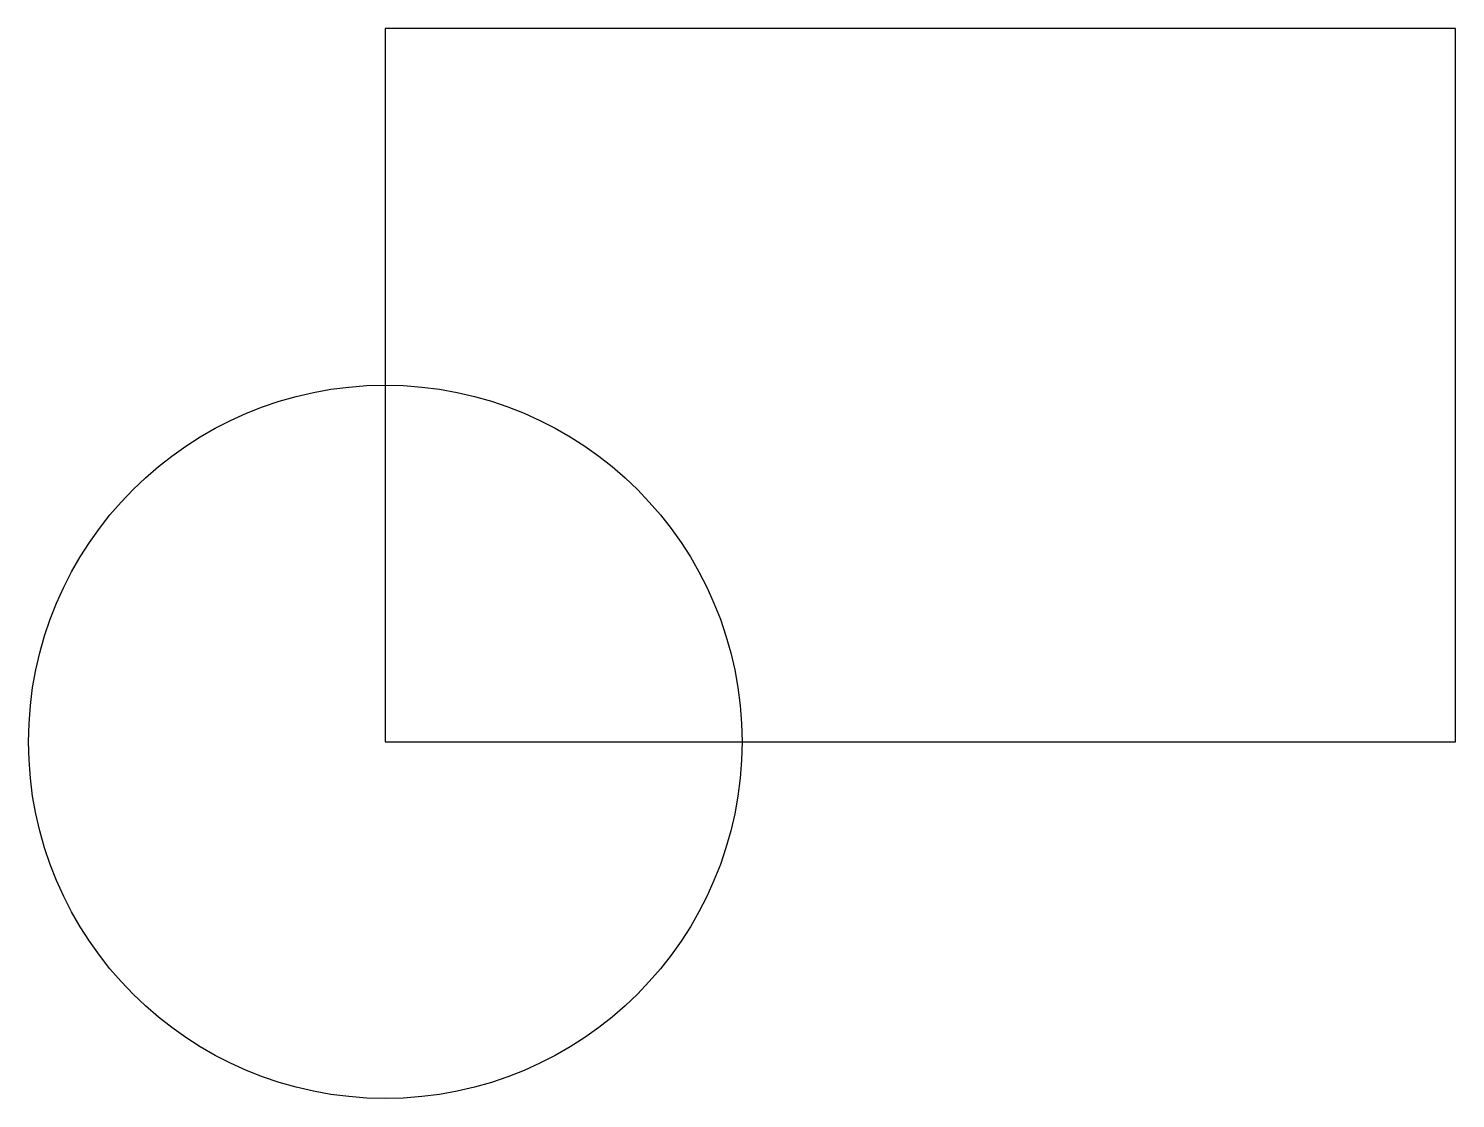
# Model space of a CAD drawing. Header units: millimetres. Extents: x -1 to 3, y -1 to 2.
import ezdxf

# ---------------------------------------------------------------- set-up
doc = ezdxf.new("R2010")
doc.units = ezdxf.units.MM

msp = doc.modelspace()

# ---------------------------------------------------------------- linework, layer by layer
at = {"elevation": 5}
msp.add_lwpolyline([(0, 0), (3, 0), (3, 2), (0, 2)], close=True, dxfattribs=at)
msp.add_circle((0, 0), 1)

doc.saveas('drawing.dxf')
